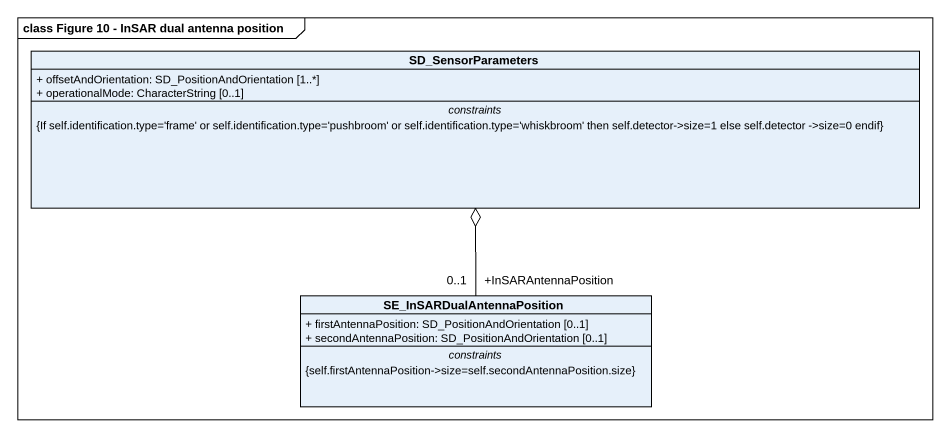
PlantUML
@startuml
mainframe class Figure 10 - InSAR dual antenna position
hide circle
hide empty members
skinparam classAttributeIconSize 0
class SD_SensorParameters {
  + offsetAndOrientation: SD_PositionAndOrientation [1..*]
  + operationalMode: CharacterString [0..1]
  -- constraints --
  {If self.identification.type='frame' or self.identification.type='pushbroom' or self.identification.type='whiskbroom' then self.detector->size=1 else self.detector ->size=0 endif}
}
class SE_InSARDualAntennaPosition {
  + firstAntennaPosition: SD_PositionAndOrientation [0..1]
  + secondAntennaPosition: SD_PositionAndOrientation [0..1]
  -- constraints --
  {self.firstAntennaPosition->size=self.secondAntennaPosition.size}
}
SE_InSARDualAntennaPosition "+InSARAntennaPosition\n0..1" -up-o SD_SensorParameters
@enduml
